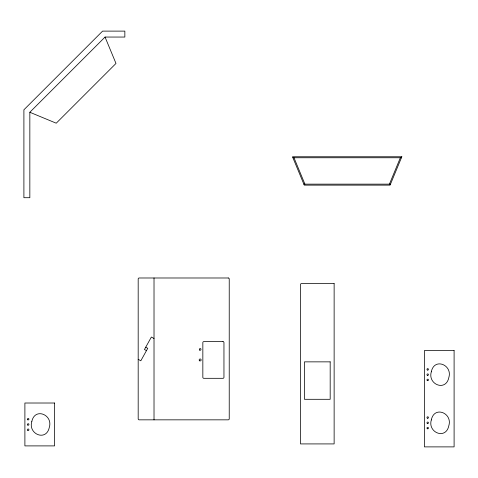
<?xml version="1.0" encoding="UTF-8"?>
<svg xmlns="http://www.w3.org/2000/svg" width="478" height="478" viewBox="0 0 478 478"><rect width="100%" height="100%" fill="white"/><g stroke="black" fill="none" stroke-linecap="round" stroke-linejoin="round"><path stroke-width="0.72" d="M389.427 184.144L400.355 157.752M29.839 112.264L105.052 37.051L124.848 37.051L124.848 31.112L102.591 31.112L23.9 109.803L23.9 197.707L29.839 197.707L29.839 112.264L56.231 123.199L115.987 63.443L105.052 37.051M292.912 157.752L401.424 157.752M303.847 184.144L390.496 184.144M154.018 338.502L151.377 337.038L144.452 349.502L146.465 350.625M145.73 347.195L147.75 348.319L140.819 360.788L138.184 359.319M293.988 157.752L304.916 184.144M154.018 277.987L154.018 419.839M31.799 421.596C27.915 434.197 46.408 441.833 49.324 427.314C53.207 414.713 34.709 407.077 31.799 421.596M431.317 371.782C427.434 384.384 445.926 392.02 448.842 377.5C452.726 364.899 434.233 357.263 431.317 371.782M431.317 419.947C427.434 432.548 445.926 440.184 448.842 425.665C452.726 413.064 434.233 405.428 431.317 419.947M401.837 156.76L390.084 185.129L304.259 185.129L292.506 156.76L401.837 156.76M228.239 277.987L139.17 277.987A0.992 0.992 0 0 0 138.184 278.973L138.184 418.848A0.992 0.992 0 0 0 139.17 419.839L228.239 419.839A0.992 0.992 0 0 0 229.231 418.848L229.231 278.973A0.992 0.992 0 0 0 228.239 277.987M334.134 283.591L301.475 283.591A0.992 0.992 0 0 0 300.489 284.583L300.489 443.919L334.134 443.919L334.134 283.591M222.963 341.615L203.831 341.615A0.992 0.992 0 0 0 202.839 342.601L202.839 377.321A0.992 0.992 0 0 0 203.831 378.313L222.963 378.313A0.992 0.992 0 0 0 223.955 377.321L223.955 342.601A0.992 0.992 0 0 0 222.963 341.615M454.1 350.559L424.41 350.559L424.41 446.888L454.1 446.888L454.1 350.559M330.179 361.858L304.444 361.858L304.444 399.303L330.179 399.303L330.179 361.858M54.582 403.014L24.892 403.014L24.892 445.896L54.582 445.896L54.582 403.014M427.338 428.73A0.741 0.741 0 0 0 428.449 428.085A0.741 0.741 0 0 0 427.338 427.44A0.741 0.741 0 0 0 427.338 428.73M427.338 423.448A0.741 0.741 0 0 0 428.449 422.809A0.741 0.741 0 0 0 427.338 422.164A0.741 0.741 0 0 0 427.338 423.448M427.338 418.172A0.741 0.741 0 0 0 428.449 417.527A0.741 0.741 0 0 0 427.338 416.888A0.741 0.741 0 0 0 427.338 418.172M427.338 380.566A0.741 0.741 0 0 0 428.449 379.92A0.741 0.741 0 0 0 427.338 379.275A0.741 0.741 0 0 0 427.338 380.566M427.338 375.284A0.741 0.741 0 0 0 428.449 374.644A0.741 0.741 0 0 0 427.338 373.999A0.741 0.741 0 0 0 427.338 375.284M427.338 370.008A0.741 0.741 0 0 0 428.449 369.363A0.741 0.741 0 0 0 427.338 368.723A0.741 0.741 0 0 0 427.338 370.008M199.667 360.818A0.992 0.992 0 0 0 201.148 359.964A0.992 0.992 0 0 0 199.667 359.103A0.992 0.992 0 0 0 199.667 360.818M199.75 350.123A0.825 0.825 0 0 0 200.987 349.406A0.825 0.825 0 0 0 199.75 348.689A0.825 0.825 0 0 0 199.75 350.123M27.82 430.379A0.741 0.741 0 0 0 28.931 429.734A0.741 0.741 0 0 0 27.82 429.089A0.741 0.741 0 0 0 27.82 430.379M27.82 425.097A0.741 0.741 0 0 0 28.931 424.458A0.741 0.741 0 0 0 27.82 423.813A0.741 0.741 0 0 0 27.82 425.097M27.82 419.821A0.741 0.741 0 0 0 28.931 419.176A0.741 0.741 0 0 0 27.82 418.537A0.741 0.741 0 0 0 27.82 419.821"/></g></svg>
